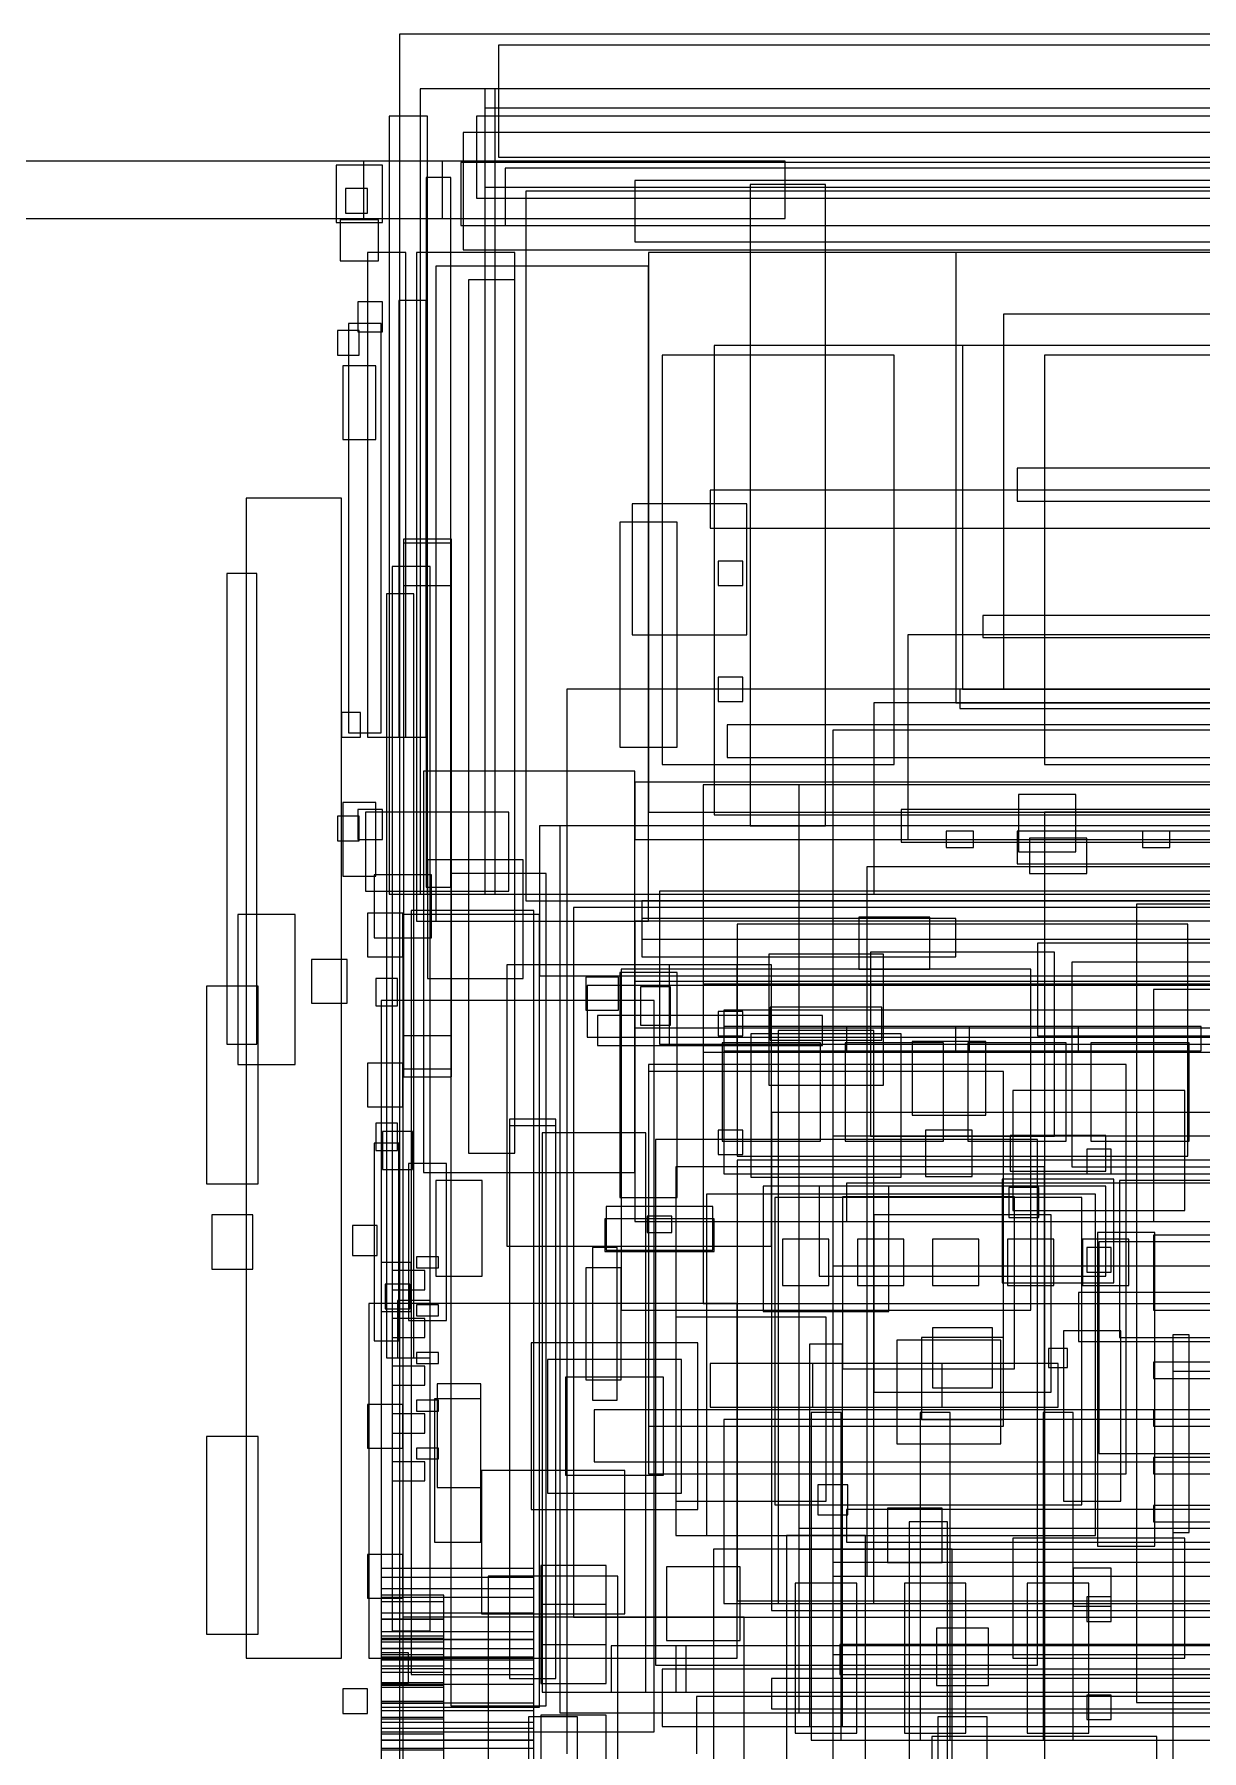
# Model space of a CAD drawing. Header units: millimetres. Extents: x -18 to 5970, y -974 to 4490.
# Drawn here: x 3900 to 4755, y 3192 to 4450 of the extents above; entities that cross this region are included whole.
import ezdxf

# ---------------------------------------------------------------- set-up
doc = ezdxf.new("R2010")
doc.units = ezdxf.units.MM

msp = doc.modelspace()

# ---------------------------------------------------------------- linework, layer by layer
at = {"layer": 'BODY'}
for p, q in [((5660, 4343), (4340, 4343)), ((4340, 4343), (4340, 4298)), ((4479.5, 4340), (4424.5, 4340)), ((4424.5, 4340), (4424.5, 3870)), ((4479.5, 3870), (4479.5, 4340)), ((5740, 4335), (4260, 4335)), ((4260, 4335), (4260, 3815)), ((4340, 4298), (5660, 4298)), ((5650, 4290), (4350, 4290)), ((4350, 4290), (4350, 3880)), ((5602, 4222), (4398, 4222)), ((4398, 4222), (4398, 3878)), ((5605, 4116), (4395, 4116)), ((4395, 4116), (4395, 4088)), ((4125, 4110), (4055, 4110)), ((4055, 4110), (4055, 3260)), ((4125, 3260), (4125, 4110)), ((4395, 4088), (5605, 4088)), ((4205.5, 4080), (4170.5, 4080)), ((4170.5, 4080), (4170.5, 4046)), ((4205.5, 4077), (4170.5, 4077)), ((4170.5, 4077), (4170.5, 3692)), ((4205.5, 4077), (4170.5, 4077)), ((4170.5, 4077), (4170.5, 3692)), ((4205.5, 4046), (4205.5, 4080)), ((4205.5, 3692), (4205.5, 4077)), ((4205.5, 3692), (4205.5, 4077)), ((4063, 4055), (4041, 4055)), ((4041, 4055), (4041, 3710)), ((4063, 3710), (4063, 4055)), ((4190, 4060), (4162, 4060)), ((4162, 4060), (4162, 3280)), ((4190, 4060), (4162, 4060)), ((4162, 4060), (4162, 3280)), ((4190, 3280), (4190, 4060)), ((4190, 3280), (4190, 4060)), ((4178, 4040), (4158, 4040)), ((4158, 4040), (4158, 3480)), ((4170.5, 4046), (4205.5, 4046)), ((4178, 3480), (4178, 4040)), ((5075, 4024), (4595, 4024)), ((4595, 4024), (4595, 4008)), ((4595, 4008), (5075, 4008)), ((5710, 3970), (4290, 3970)), ((4290, 3970), (4290, 3190)), ((4918, 3970), (4578, 3970)), ((4578, 3970), (4578, 3956)), ((4578, 3956), (4918, 3956)), ((5592.5, 3944), (4407.5, 3944)), ((4407.5, 3944), (4407.5, 3920)), ((4407.5, 3920), (5592.5, 3920)), ((4340, 3910), (4185, 3910)), ((4185, 3910), (4185, 3616)), ((4340, 3616), (4340, 3910)), ((5660, 3902), (4340, 3902)), ((4340, 3902), (4340, 3860)), ((4663, 3893), (4621, 3893)), ((4621, 3893), (4621, 3851)), ((4663, 3851), (4663, 3893)), ((4247.5, 3880), (4142.5, 3880)), ((4142.5, 3880), (4142.5, 3822)), ((4247.5, 3822), (4247.5, 3880)), ((4350, 3880), (5650, 3880)), ((4398, 3878), (5602, 3878)), ((4965, 3882), (4535, 3882)), ((4535, 3882), (4535, 3858)), ((5360, 3880), (4640, 3880)), ((4640, 3880), (4640, 3160)), ((5730, 3870), (4270, 3870)), ((4270, 3870), (4270, 3760)), ((5715, 3870), (4285, 3870)), ((4285, 3870), (4285, 3220)), ((4424.5, 3870), (4479.5, 3870)), ((4588, 3866), (4568, 3866)), ((4568, 3866), (4568, 3854)), ((4588, 3854), (4588, 3866)), ((4732, 3866), (4712, 3866)), ((4712, 3866), (4712, 3854)), ((4732, 3854), (4732, 3866)), ((4340, 3860), (5660, 3860)), ((4535, 3858), (4965, 3858)), ((4568, 3854), (4588, 3854)), ((4621, 3851), (4663, 3851)), ((4671, 3861), (4629, 3861)), ((4629, 3861), (4629, 3835)), ((4671, 3835), (4671, 3861)), ((4712, 3854), (4732, 3854)), ((4275, 3835), (4205, 3835)), ((4205, 3835), (4205, 3225)), ((4275, 3225), (4275, 3835)), ((4629, 3835), (4671, 3835)), ((4142.5, 3822), (4247.5, 3822)), ((4260, 3815), (5740, 3815)), ((5655, 3815), (4345, 3815)), ((4345, 3815), (4345, 3787)), ((5642, 3822), (4358, 3822)), ((4358, 3822), (4358, 3710)), ((5292.5, 3812.5), (4707.5, 3812.5)), ((4707.5, 3812.5), (4707.5, 3227.5)), ((4091, 3805), (4049, 3805)), ((4049, 3805), (4049, 3695)), ((4091, 3695), (4091, 3805)), ((4170, 3806), (4144, 3806)), ((4144, 3806), (4144, 3774)), ((4170, 3774), (4170, 3806)), ((4270, 3805), (4170, 3805)), ((4170, 3805), (4170, 3224)), ((4266, 3808), (4176, 3808)), ((4176, 3808), (4176, 3248)), ((4266, 3248), (4266, 3808)), ((4270, 3224), (4270, 3805)), ((5705, 3810), (4295, 3810)), ((4295, 3810), (4295, 3290)), ((4575, 3802), (4345, 3802)), ((4345, 3802), (4345, 3774)), ((4556, 3803), (4504, 3803)), ((4504, 3803), (4504, 3765)), ((4556, 3765), (4556, 3803)), ((4575, 3774), (4575, 3802)), ((4345, 3787), (5655, 3787)), ((4144, 3774), (4170, 3774)), ((4345, 3774), (4575, 3774)), ((4129, 3772), (4103, 3772)), ((4103, 3772), (4103, 3740)), ((4129, 3740), (4129, 3772)), ((4440, 3768), (4246, 3768)), ((4246, 3768), (4246, 3562)), ((4415, 3768), (4365, 3768)), ((4365, 3768), (4365, 3710)), ((4415, 3710), (4415, 3768)), ((4440, 3562), (4440, 3768)), ((4504, 3765), (4556, 3765)), ((4064, 3752.5), (4026, 3752.5)), ((4026, 3752.5), (4026, 3607.5)), ((4064, 3607.5), (4064, 3752.5)), ((4166, 3758), (4150, 3758)), ((4150, 3758), (4150, 3738)), ((4166, 3758), (4150, 3758)), ((4150, 3758), (4150, 3738)), ((4166, 3738), (4166, 3758)), ((4166, 3738), (4166, 3758)), ((4270, 3760), (5730, 3760)), ((4328, 3759), (4304, 3759)), ((4304, 3759), (4304, 3735)), ((5695, 3753), (4305, 3753)), ((4305, 3753), (4305, 3715)), ((4328, 3735), (4328, 3759)), ((5660, 3756), (4340, 3756)), ((4340, 3756), (4340, 3722)), ((4366, 3752), (4344, 3752)), ((4344, 3752), (4344, 3724)), ((4366, 3724), (4366, 3752)), ((5610, 3754), (4390, 3754)), ((4390, 3754), (4390, 3704)), ((4103, 3740), (4129, 3740)), ((4150, 3738), (4166, 3738)), ((4150, 3738), (4166, 3738)), ((4354, 3742), (4154, 3742)), ((4154, 3742), (4154, 3206)), ((4354, 3206), (4354, 3742)), ((4304, 3735), (4328, 3735)), ((4344, 3724), (4366, 3724)), ((5595, 3735), (4405, 3735)), ((4405, 3735), (4405, 3615)), ((4205.5, 3716), (4170.5, 3716)), ((4170.5, 3716), (4170.5, 3686)), ((4205.5, 3686), (4205.5, 3716)), ((4305, 3715), (5695, 3715)), ((4340, 3722), (5660, 3722)), ((4515, 3720), (4445, 3720)), ((4445, 3720), (4445, 3300)), ((4515, 3300), (4515, 3720)), ((4597, 3712), (4543, 3712)), ((4543, 3712), (4543, 3658)), ((4597, 3658), (4597, 3712)), ((4041, 3710), (4063, 3710)), ((4358, 3710), (5642, 3710)), ((4365, 3710), (4415, 3710)), ((4390, 3704), (5610, 3704)), ((4049, 3695), (4091, 3695)), ((4170, 3696), (4144, 3696)), ((4144, 3696), (4144, 3664)), ((4170, 3664), (4170, 3696)), ((4170.5, 3692), (4205.5, 3692)), ((4170.5, 3692), (4205.5, 3692)), ((4170.5, 3686), (4205.5, 3686)), ((4743, 3676), (4617, 3676)), ((4617, 3676), (4617, 3588)), ((4743, 3588), (4743, 3676)), ((4144, 3664), (4170, 3664)), ((4166, 3652), (4150, 3652)), ((4150, 3652), (4150, 3632)), ((4166, 3652), (4150, 3652)), ((4150, 3652), (4150, 3632)), ((4166, 3632), (4166, 3652)), ((4166, 3632), (4166, 3652)), ((4282, 3655), (4248, 3655)), ((4248, 3655), (4248, 3245)), ((4282, 3650), (4248, 3650)), ((4248, 3650), (4248, 3245)), ((4282, 3245), (4282, 3655)), ((4282, 3245), (4282, 3650)), ((4543, 3658), (4597, 3658)), ((4167, 3637.5), (4149, 3637.5)), ((4149, 3637.5), (4149, 3492.5)), ((4177, 3646), (4155, 3646)), ((4155, 3646), (4155, 3618)), ((4177, 3646), (4155, 3646)), ((4155, 3646), (4155, 3618)), ((4167, 3492.5), (4167, 3637.5)), ((4177, 3618), (4177, 3646)), ((4177, 3618), (4177, 3646)), ((4635, 3640), (4355, 3640)), ((4355, 3640), (4355, 3255)), ((4635, 3255), (4635, 3640)), ((4150, 3632), (4166, 3632)), ((4150, 3632), (4166, 3632)), ((4202, 3622.5), (4174, 3622.5)), ((4174, 3622.5), (4174, 3507.5)), ((4202, 3507.5), (4202, 3622.5)), ((4689, 3633), (4671, 3633)), ((4671, 3633), (4671, 3615)), ((4689, 3615), (4689, 3633)), ((4155, 3618), (4177, 3618)), ((4155, 3618), (4177, 3618)), ((4185, 3616), (4340, 3616)), ((4228, 3610), (4194, 3610)), ((4194, 3610), (4194, 3540)), ((4228, 3540), (4228, 3610)), ((4405, 3615), (5595, 3615)), ((4671, 3615), (4689, 3615)), ((4026, 3607.5), (4064, 3607.5)), ((4060, 3585), (4030, 3585)), ((4030, 3585), (4030, 3545)), ((4060, 3545), (4060, 3585)), ((4617, 3588), (4743, 3588)), ((4151, 3577), (4133, 3577)), ((4133, 3577), (4133, 3555)), ((4151, 3555), (4151, 3577)), ((4246, 3562), (4440, 3562)), ((4689, 3561), (4671, 3561)), ((4671, 3561), (4671, 3543)), ((4689, 3543), (4689, 3561)), ((5280, 3570), (4720, 3570)), ((4720, 3570), (4720, 3515)), ((4133, 3555), (4151, 3555)), ((4176, 3550), (4154, 3550)), ((4154, 3550), (4154, 3514)), ((4176, 3514), (4176, 3550)), ((4196, 3554), (4180, 3554)), ((4180, 3554), (4180, 3546)), ((4196, 3546), (4196, 3554)), ((4030, 3545), (4060, 3545)), ((4186, 3544), (4162, 3544)), ((4162, 3544), (4162, 3530)), ((4180, 3546), (4196, 3546)), ((4186, 3530), (4186, 3544)), ((4194, 3540), (4228, 3540)), ((4671, 3543), (4689, 3543)), ((4175, 3534), (4157, 3534)), ((4157, 3534), (4157, 3516)), ((4162, 3530), (4186, 3530)), ((4190, 3522), (4166, 3522)), ((4166, 3522), (4166, 3480)), ((4175, 3516), (4175, 3534)), ((4190, 3480), (4190, 3522)), ((4415, 3520), (4145, 3520)), ((4145, 3520), (4145, 3260)), ((4154, 3514), (4176, 3514)), ((4157, 3516), (4175, 3516)), ((4196, 3519), (4180, 3519)), ((4180, 3519), (4180, 3511)), ((4180, 3511), (4196, 3511)), ((4196, 3511), (4196, 3519)), ((4415, 3260), (4415, 3520)), ((4720, 3515), (5280, 3515)), ((4186, 3509), (4162, 3509)), ((4162, 3509), (4162, 3495)), ((4174, 3507.5), (4202, 3507.5)), ((4186, 3495), (4186, 3509)), ((4149, 3492.5), (4167, 3492.5)), ((4162, 3495), (4186, 3495)), ((4386, 3491), (4264, 3491)), ((4264, 3491), (4264, 3369)), ((4386, 3369), (4386, 3491)), ((4158, 3480), (4178, 3480)), ((4186, 3474), (4162, 3474)), ((4162, 3474), (4162, 3460)), ((4166, 3480), (4190, 3480)), ((4196, 3484), (4180, 3484)), ((4180, 3484), (4180, 3476)), ((4180, 3476), (4196, 3476)), ((4186, 3460), (4186, 3474)), ((4196, 3476), (4196, 3484)), ((4374, 3479), (4276, 3479)), ((4276, 3479), (4276, 3381)), ((4374, 3381), (4374, 3479)), ((4162, 3460), (4186, 3460)), ((4227, 3461), (4195, 3461)), ((4195, 3461), (4195, 3385)), ((4227, 3385), (4227, 3461)), ((4361, 3466), (4289, 3466)), ((4289, 3466), (4289, 3394)), ((4361, 3394), (4361, 3466)), ((4196, 3449), (4180, 3449)), ((4180, 3449), (4180, 3441)), ((4227, 3450), (4193, 3450)), ((4193, 3450), (4193, 3345)), ((4196, 3441), (4196, 3449)), ((4227, 3345), (4227, 3450)), ((4170, 3446), (4144, 3446)), ((4144, 3446), (4144, 3414)), ((4186, 3439), (4162, 3439)), ((4162, 3439), (4162, 3425)), ((4170, 3414), (4170, 3446)), ((4180, 3441), (4196, 3441)), ((4186, 3425), (4186, 3439)), ((5595, 3435), (4405, 3435)), ((4405, 3435), (4405, 3300)), ((4064, 3422.5), (4026, 3422.5)), ((4026, 3422.5), (4026, 3277.5)), ((4064, 3277.5), (4064, 3422.5)), ((4162, 3425), (4186, 3425)), ((4144, 3414), (4170, 3414)), ((4196, 3414), (4180, 3414)), ((4180, 3414), (4180, 3406)), ((4196, 3406), (4196, 3414)), ((4186, 3404), (4162, 3404)), ((4162, 3404), (4162, 3390)), ((4180, 3406), (4196, 3406)), ((4186, 3390), (4186, 3404)), ((4162, 3390), (4186, 3390)), ((4195, 3385), (4227, 3385)), ((4289, 3394), (4361, 3394)), ((4276, 3381), (4374, 3381)), ((4264, 3369), (4386, 3369)), ((4743, 3348), (4617, 3348)), ((4617, 3348), (4617, 3260)), ((4743, 3260), (4743, 3348)), ((4170, 3336), (4144, 3336)), ((4144, 3336), (4144, 3304)), ((4170, 3304), (4170, 3336)), ((4193, 3345), (4227, 3345)), ((4266, 3325.781), (4154, 3325.781)), ((4154, 3325.781), (4154, 3273.781)), ((4266, 3273.781), (4266, 3325.781)), ((4417, 3327), (4363, 3327)), ((4363, 3327), (4363, 3273)), ((4417, 3273), (4417, 3327)), ((4266, 3319.15), (4154, 3319.15)), ((4154, 3319.15), (4154, 3267.15)), ((4266, 3310.864), (4154, 3310.864)), ((4154, 3310.864), (4154, 3258.864)), ((4327.5, 3320), (4232.5, 3320)), ((4232.5, 3320), (4232.5, 3165)), ((4266, 3267.15), (4266, 3319.15)), ((4266, 3258.864), (4266, 3310.864)), ((4327.5, 3165), (4327.5, 3320)), ((4144, 3304), (4170, 3304)), ((4200, 3306.079), (4154, 3306.079)), ((4154, 3306.079), (4154, 3272.079)), ((4266, 3304.478), (4154, 3304.478)), ((4154, 3304.478), (4154, 3252.478)), ((4200, 3301.257), (4154, 3301.257)), ((4154, 3301.257), (4154, 3267.257)), ((4200, 3272.079), (4200, 3306.079)), ((4200, 3267.257), (4200, 3301.257)), ((4266, 3252.478), (4266, 3304.478)), ((4405, 3300), (5595, 3300)), ((4445, 3300), (4515, 3300)), ((4689, 3305), (4671, 3305)), ((4671, 3305), (4671, 3287)), ((4689, 3287), (4689, 3305)), ((4200, 3293.111), (4154, 3293.111)), ((4154, 3293.111), (4154, 3259.111)), ((4266, 3292.986), (4154, 3292.986)), ((4154, 3292.986), (4154, 3240.986)), ((4200, 3288.499), (4154, 3288.499)), ((4154, 3288.499), (4154, 3254.499)), ((4200, 3288.455), (4154, 3288.455)), ((4154, 3288.455), (4154, 3254.455)), ((4200, 3259.111), (4200, 3293.111)), ((4200, 3254.499), (4200, 3288.499)), ((4200, 3254.455), (4200, 3288.455)), ((4266, 3240.986), (4266, 3292.986)), ((4295, 3290), (5705, 3290)), ((4671, 3287), (4689, 3287)), ((4026, 3277.5), (4064, 3277.5)), ((4266, 3279.283), (4154, 3279.283)), ((4154, 3279.283), (4154, 3227.283)), ((4200, 3276.136), (4154, 3276.136)), ((4154, 3276.136), (4154, 3242.136)), ((4200, 3274.32), (4154, 3274.32)), ((4154, 3274.32), (4154, 3240.32)), ((4154, 3273.781), (4266, 3273.781)), ((4266, 3273.74), (4154, 3273.74)), ((4154, 3273.74), (4154, 3221.74)), ((4154, 3272.079), (4200, 3272.079)), ((4162, 3280), (4190, 3280)), ((4162, 3280), (4190, 3280)), ((4200, 3242.136), (4200, 3276.136)), ((4200, 3240.32), (4200, 3274.32)), ((4266, 3227.283), (4266, 3279.283)), ((4266, 3221.74), (4266, 3273.74)), ((4363, 3273), (4417, 3273)), ((4599, 3282), (4561, 3282)), ((4561, 3282), (4561, 3240)), ((4599, 3240), (4599, 3282)), ((4055, 3260), (4125, 3260)), ((4145, 3260), (4415, 3260)), ((4154, 3267.257), (4200, 3267.257)), ((4154, 3267.15), (4266, 3267.15)), ((4174, 3264), (4154, 3264)), ((4154, 3264), (4154, 3242)), ((4200, 3262.444), (4154, 3262.444)), ((4154, 3262.444), (4154, 3228.444)), ((4266, 3260.75), (4154, 3260.75)), ((4154, 3260.75), (4154, 3208.75)), ((4154, 3259.111), (4200, 3259.111)), ((4154, 3258.864), (4266, 3258.864)), ((4174, 3242), (4174, 3264)), ((4200, 3228.444), (4200, 3262.444)), ((4266, 3208.75), (4266, 3260.75)), ((5630, 3269), (4370, 3269)), ((4370, 3269), (4370, 3235)), ((5630, 3269), (4370, 3269)), ((4370, 3269), (4370, 3235)), ((5630, 3269), (4370, 3269)), ((4370, 3269), (4370, 3235)), ((5630, 3269), (4370, 3269)), ((4370, 3269), (4370, 3235)), ((5630, 3269), (4370, 3269)), ((4370, 3269), (4370, 3235)), ((5630, 3269), (4370, 3269)), ((4370, 3269), (4370, 3235)), ((4617, 3260), (4743, 3260)), ((4154, 3254.499), (4200, 3254.499)), ((4154, 3254.455), (4200, 3254.455)), ((4154, 3252.478), (4266, 3252.478)), ((4200, 3249.562), (4154, 3249.562)), ((4154, 3249.562), (4154, 3215.562)), ((4176, 3248), (4266, 3248)), ((4200, 3215.562), (4200, 3249.562)), ((4355, 3255), (4635, 3255)), ((5640, 3252), (4360, 3252)), ((4360, 3252), (4360, 3210)), ((4154, 3242.136), (4200, 3242.136)), ((4154, 3242), (4174, 3242)), ((4154, 3240.986), (4266, 3240.986)), ((4154, 3240.32), (4200, 3240.32)), ((4200, 3238.538), (4154, 3238.538)), ((4154, 3238.538), (4154, 3204.538)), ((4200, 3204.538), (4200, 3238.538)), ((4248, 3245), (4282, 3245)), ((4248, 3245), (4282, 3245)), ((4370, 3235), (5630, 3235)), ((4370, 3235), (5630, 3235)), ((4370, 3235), (5630, 3235)), ((4370, 3235), (5630, 3235)), ((4370, 3235), (5630, 3235)), ((4370, 3235), (5630, 3235)), ((4561, 3240), (4599, 3240)), ((4689, 3233), (4671, 3233)), ((4671, 3233), (4671, 3215)), ((4689, 3215), (4689, 3233)), ((4154, 3228.444), (4200, 3228.444)), ((4154, 3227.283), (4266, 3227.283)), ((4200, 3226.868), (4154, 3226.868)), ((4154, 3226.868), (4154, 3192.868)), ((4266, 3223.974), (4154, 3223.974)), ((4154, 3223.974), (4154, 3200)), ((4154, 3221.74), (4266, 3221.74)), ((4170, 3224), (4270, 3224)), ((4200, 3192.868), (4200, 3226.868)), ((4205, 3225), (4275, 3225)), ((4266, 3200), (4266, 3223.974)), ((4285, 3220), (5715, 3220)), ((5615, 3232), (4385, 3232)), ((4385, 3232), (4385, 3190)), ((4707.5, 3227.5), (5292.5, 3227.5)), ((4200, 3216.624), (4154, 3216.624)), ((4154, 3216.624), (4154, 3182.624)), ((4154, 3215.562), (4200, 3215.562)), ((4266, 3212.826), (4154, 3212.826)), ((4154, 3212.826), (4154, 3188)), ((4154, 3208.75), (4266, 3208.75)), ((4200, 3182.624), (4200, 3216.624)), ((4266, 3188), (4266, 3212.826)), ((4360, 3210), (5640, 3210)), ((4671, 3215), (4689, 3215)), ((4154, 3206), (4354, 3206)), ((4154, 3204.538), (4200, 3204.538)), ((4266, 3200), (4154, 3200)), ((4154, 3200), (4154, 3125.5)), ((4154, 3200), (4266, 3200)), ((4266, 3200), (4154, 3200)), ((4154, 3200), (4154, 3193.998)), ((4266, 3125.5), (4266, 3200)), ((4266, 3193.998), (4266, 3200)), ((4154, 3193.998), (4266, 3193.998)), ((4154, 3192.868), (4200, 3192.868))]:
    msp.add_line(p, q, dxfattribs=at)
at = {"layer": 'CHASSIS'}
for p, q in [((4569, 3360), (4541, 3360)), ((4541, 3360), (4541, 3100)), ((4569, 3100), (4569, 3360)), ((4572.5, 3340), (4397.5, 3340)), ((4397.5, 3340), (4397.5, 3110)), ((4572.5, 3110), (4572.5, 3340))]:
    msp.add_line(p, q, dxfattribs=at)
at = {"layer": 'ENGINE_BAY'}
for p, q in [((5490, 3840), (4510, 3840)), ((4510, 3840), (4510, 3320)), ((4895, 3784), (4635, 3784)), ((4635, 3784), (4635, 3716)), ((4630, 3765), (4330, 3765)), ((4330, 3765), (4330, 3515)), ((4630, 3515), (4630, 3765)), ((4870, 3770), (4660, 3770)), ((4660, 3770), (4660, 3620)), ((4840, 3750), (4720, 3750)), ((4720, 3750), (4720, 3580)), ((4521, 3737), (4439, 3737)), ((4439, 3737), (4439, 3713)), ((4521, 3713), (4521, 3737)), ((4535, 3717.5), (4425, 3717.5)), ((4425, 3717.5), (4425, 3612.5)), ((4439, 3713), (4521, 3713)), ((4535, 3612.5), (4535, 3717.5)), ((4635, 3716), (4895, 3716)), ((4700, 3695), (4350, 3695)), ((4350, 3695), (4350, 3395)), ((4610, 3690), (4350, 3690)), ((4350, 3690), (4350, 3430)), ((4610, 3430), (4610, 3690)), ((4700, 3395), (4700, 3695)), ((5515, 3642.5), (4485, 3642.5)), ((4485, 3642.5), (4485, 3547.5)), ((4587, 3647), (4553, 3647)), ((4553, 3647), (4553, 3613)), ((4587, 3613), (4587, 3647)), ((4685, 3643), (4615, 3643)), ((4615, 3643), (4615, 3617)), ((4685, 3617), (4685, 3643)), ((4425, 3612.5), (4535, 3612.5)), ((4553, 3613), (4587, 3613)), ((4691, 3611), (4609, 3611)), ((4609, 3611), (4609, 3535)), ((4615, 3617), (4685, 3617)), ((4660, 3620), (4870, 3620)), ((4691, 3535), (4691, 3611)), ((4785, 3610), (4695, 3610)), ((4695, 3610), (4695, 3495)), ((4526, 3606), (4434, 3606)), ((4434, 3606), (4434, 3514)), ((4526, 3514), (4526, 3606)), ((4720, 3580), (4840, 3580)), ((4485, 3547.5), (5515, 3547.5)), ((4609, 3535), (4691, 3535)), ((4915, 3528), (4665, 3528)), ((4665, 3528), (4665, 3492)), ((4330, 3515), (4630, 3515)), ((4434, 3514), (4526, 3514)), ((4602, 3502), (4558, 3502)), ((4558, 3502), (4558, 3458)), ((4602, 3458), (4602, 3502)), ((4608, 3493), (4532, 3493)), ((4532, 3493), (4532, 3417)), ((4608, 3417), (4608, 3493)), ((4657, 3487), (4643, 3487)), ((4643, 3487), (4643, 3473)), ((4657, 3473), (4657, 3487)), ((4665, 3492), (4915, 3492)), ((4695, 3495), (4785, 3495)), ((4643, 3473), (4657, 3473)), ((4558, 3458), (4602, 3458)), ((4350, 3430), (4610, 3430)), ((4532, 3417), (4608, 3417)), ((4350, 3395), (4700, 3395)), ((4565, 3370), (4525, 3370)), ((4525, 3370), (4525, 3330)), ((4565, 3330), (4565, 3370)), ((4525, 3330), (4565, 3330)), ((4510, 3320), (5490, 3320)), ((5515, 3262.5), (4485, 3262.5)), ((4485, 3262.5), (4485, 3177.5))]:
    msp.add_line(p, q, dxfattribs=at)
at = {"layer": 'FRONT_DETAIL'}
for p, q in [((5560, 3660), (4440, 3660)), ((4440, 3660), (4440, 3295)), ((5585, 3625), (4415, 3625)), ((4415, 3625), (4415, 3302)), ((4640, 3620), (4370, 3620)), ((4370, 3620), (4370, 3350)), ((4640, 3350), (4640, 3620)), ((4667.5, 3597.5), (4442.5, 3597.5)), ((4442.5, 3597.5), (4442.5, 3372.5)), ((4618, 3598), (4492, 3598)), ((4492, 3598), (4492, 3472)), ((4636, 3605), (4614, 3605)), ((4614, 3605), (4614, 3583)), ((4618, 3472), (4618, 3598)), ((4636, 3583), (4636, 3605)), ((4667.5, 3372.5), (4667.5, 3597.5)), ((4397, 3591), (4319, 3591)), ((4319, 3591), (4319, 3559)), ((4397, 3559), (4397, 3591)), ((4398, 3582), (4318, 3582)), ((4318, 3582), (4318, 3558)), ((4367, 3584), (4349, 3584)), ((4349, 3584), (4349, 3572)), ((4367, 3584), (4349, 3584)), ((4349, 3584), (4349, 3572)), ((4367, 3572), (4367, 3584)), ((4367, 3572), (4367, 3584)), ((4398, 3558), (4398, 3582)), ((4614, 3583), (4636, 3583)), ((4327, 3561), (4309, 3561)), ((4309, 3561), (4309, 3449)), ((4327, 3449), (4327, 3561)), ((4349, 3572), (4367, 3572)), ((4349, 3572), (4367, 3572)), ((4721, 3572), (4679, 3572)), ((4679, 3572), (4679, 3342)), ((5320, 3565), (4680, 3565)), ((4680, 3565), (4680, 3410)), ((4721, 3342), (4721, 3572)), ((4318, 3558), (4398, 3558)), ((4319, 3559), (4397, 3559)), ((4329.9, 3546), (4303.9, 3546)), ((4303.9, 3546), (4303.9, 3464)), ((4329.9, 3464), (4329.9, 3546)), ((4746, 3497), (4734, 3497)), ((4734, 3497), (4734, 3352)), ((4746, 3352), (4746, 3497)), ((4492, 3472), (4618, 3472)), ((5280, 3477), (4720, 3477)), ((4720, 3477), (4720, 3465)), ((4303.9, 3464), (4329.9, 3464)), ((4720, 3465), (5280, 3465)), ((4309, 3449), (4327, 3449)), ((5280, 3442), (4720, 3442)), ((4720, 3442), (4720, 3430)), ((4720, 3430), (5280, 3430)), ((4680, 3410), (5320, 3410)), ((4332.5, 3397.5), (4227.5, 3397.5)), ((4227.5, 3397.5), (4227.5, 3292.5)), ((4332.5, 3292.5), (4332.5, 3397.5)), ((5280, 3407), (4720, 3407)), ((4720, 3407), (4720, 3395)), ((4496, 3387), (4474, 3387)), ((4474, 3387), (4474, 3365)), ((4496, 3365), (4496, 3387)), ((4720, 3395), (5280, 3395)), ((4442.5, 3372.5), (4667.5, 3372.5)), ((5280, 3372), (4720, 3372)), ((4720, 3372), (4720, 3360)), ((4474, 3365), (4496, 3365)), ((4720, 3360), (5280, 3360)), ((4370, 3350), (4640, 3350)), ((4734, 3352), (4746, 3352)), ((4679, 3342), (4721, 3342)), ((4689, 3326), (4661, 3326)), ((4661, 3326), (4661, 3298)), ((4689, 3298), (4689, 3326)), ((4415, 3302), (5585, 3302)), ((4661, 3298), (4689, 3298)), ((4227.5, 3292.5), (4332.5, 3292.5)), ((4440, 3295), (5560, 3295)), ((4722.5, 3202.5), (4557.5, 3202.5)), ((4557.5, 3202.5), (4557.5, 3037.5)), ((4722.5, 3037.5), (4722.5, 3202.5))]:
    msp.add_line(p, q, dxfattribs=at)
at = {"layer": 'FUEL_SYSTEM'}
for p, q in [((4348, 3645), (4272, 3645)), ((4272, 3645), (4272, 3235)), ((4348, 3235), (4348, 3645)), ((4272, 3235), (4348, 3235))]:
    msp.add_line(p, q, dxfattribs=at)
at = {"layer": 'HARD_TOP'}
for p, q in [((5760, 4442), (4240, 4442)), ((4240, 4442), (4240, 4360)), ((4237.5, 4410), (4182.5, 4410)), ((4182.5, 4410), (4182.5, 3820)), ((5770, 4410), (4230, 4410)), ((4230, 4410), (4230, 3820)), ((4237.5, 3820), (4237.5, 4410)), ((4188, 4390), (4160, 4390)), ((4160, 4390), (4160, 3820)), ((4188, 4390), (4160, 4390)), ((4160, 4390), (4160, 3820)), ((4188, 4390), (4160, 4390)), ((4160, 4390), (4160, 3820)), ((4188, 4390), (4160, 4390)), ((4160, 4390), (4160, 3820)), ((4188, 3820), (4188, 4390)), ((4188, 3820), (4188, 4390)), ((4188, 3820), (4188, 4390)), ((4188, 3820), (4188, 4390)), ((5776, 4390), (4224, 4390)), ((4224, 4390), (4224, 4330)), ((5770, 4396), (4230, 4396)), ((4230, 4396), (4230, 4338)), ((5786, 4378), (4214, 4378)), ((4214, 4378), (4214, 4292)), ((4450, 4357), (2250, 4357)), ((4450, 4357), (2250, 4357)), ((4155, 4354), (4121, 4354)), ((4121, 4354), (4121, 4312)), ((4155, 4354), (4121, 4354)), ((4121, 4354), (4121, 4312)), ((4199, 4357), (4141, 4357)), ((4141, 4357), (4141, 4315)), ((4155, 4312), (4155, 4354)), ((4155, 4312), (4155, 4354)), ((4199, 4315), (4199, 4357)), ((5787.5, 4356), (4212.5, 4356)), ((4212.5, 4356), (4212.5, 4310)), ((4240, 4360), (5760, 4360)), ((5755, 4352), (4245, 4352)), ((4245, 4352), (4245, 4310)), ((5755, 4352), (4245, 4352)), ((4245, 4352), (4245, 4310)), ((5755, 4352), (4245, 4352)), ((4245, 4352), (4245, 4310)), ((5755, 4352), (4245, 4352)), ((4245, 4352), (4245, 4310)), ((4450, 4315), (4450, 4357)), ((4450, 4315), (4450, 4357)), ((4205, 4345), (4187, 4345)), ((4187, 4345), (4187, 3825)), ((4205, 4345), (4187, 4345)), ((4187, 4345), (4187, 3825)), ((4205, 4345), (4187, 4345)), ((4187, 4345), (4187, 3825)), ((4205, 4345), (4187, 4345)), ((4187, 4345), (4187, 3825)), ((4205, 4345), (4187, 4345)), ((4187, 4345), (4187, 3825)), ((4205, 3825), (4205, 4345)), ((4205, 3825), (4205, 4345)), ((4205, 3825), (4205, 4345)), ((4205, 3825), (4205, 4345)), ((4205, 3825), (4205, 4345)), ((4144, 4337), (4128, 4337)), ((4128, 4337), (4128, 4319)), ((4144, 4337), (4128, 4337)), ((4128, 4337), (4128, 4319)), ((4144, 4337), (4128, 4337)), ((4128, 4337), (4128, 4319)), ((4144, 4337), (4128, 4337)), ((4128, 4337), (4128, 4319)), ((4144, 4337), (4128, 4337)), ((4128, 4337), (4128, 4319)), ((4144, 4337), (4128, 4337)), ((4128, 4337), (4128, 4319)), ((4144, 4337), (4128, 4337)), ((4128, 4337), (4128, 4319)), ((4144, 4337), (4128, 4337)), ((4128, 4337), (4128, 4319)), ((4144, 4337), (4128, 4337)), ((4128, 4337), (4128, 4319)), ((4144, 4319), (4144, 4337)), ((4144, 4319), (4144, 4337)), ((4144, 4319), (4144, 4337)), ((4144, 4319), (4144, 4337)), ((4144, 4319), (4144, 4337)), ((4144, 4319), (4144, 4337)), ((4144, 4319), (4144, 4337)), ((4144, 4319), (4144, 4337)), ((4144, 4319), (4144, 4337)), ((4224, 4330), (5776, 4330)), ((4230, 4338), (5770, 4338)), ((2250, 4315), (4450, 4315)), ((2250, 4315), (4450, 4315)), ((4128, 4319), (4144, 4319)), ((4128, 4319), (4144, 4319)), ((4128, 4319), (4144, 4319)), ((4128, 4319), (4144, 4319)), ((4128, 4319), (4144, 4319)), ((4128, 4319), (4144, 4319)), ((4128, 4319), (4144, 4319)), ((4128, 4319), (4144, 4319)), ((4128, 4319), (4144, 4319)), ((4141, 4315), (4199, 4315)), ((4121, 4312), (4155, 4312)), ((4121, 4312), (4155, 4312)), ((4152, 4314), (4124, 4314)), ((4124, 4314), (4124, 4284)), ((4152, 4284), (4152, 4314)), ((4212.5, 4310), (5787.5, 4310)), ((4245, 4310), (5755, 4310)), ((4245, 4310), (5755, 4310)), ((4245, 4310), (5755, 4310)), ((4245, 4310), (5755, 4310)), ((4172, 4290), (4144, 4290)), ((4144, 4290), (4144, 3935)), ((4172, 4290), (4144, 4290)), ((4144, 4290), (4144, 3935)), ((4172, 3935), (4172, 4290)), ((4172, 3935), (4172, 4290)), ((4252, 4290), (4180, 4290)), ((4180, 4290), (4180, 3800)), ((4214, 4292), (5786, 4292)), ((4252, 3800), (4252, 4290)), ((5425, 4290), (4575, 4290)), ((4575, 4290), (4575, 3960)), ((4124, 4284), (4152, 4284)), ((4350, 4280), (4194, 4280)), ((4194, 4280), (4194, 3800)), ((4350, 3800), (4350, 4280)), ((4252, 4270), (4218, 4270)), ((4218, 4270), (4218, 3630)), ((4252, 4270), (4218, 4270)), ((4218, 4270), (4218, 3630)), ((4252, 4270), (4218, 4270)), ((4218, 4270), (4218, 3630)), ((4252, 4270), (4218, 4270)), ((4218, 4270), (4218, 3630)), ((4252, 3630), (4252, 4270)), ((4252, 3630), (4252, 4270)), ((4252, 3630), (4252, 4270)), ((4252, 3630), (4252, 4270)), ((4155, 4254), (4137, 4254)), ((4137, 4254), (4137, 4232)), ((4155, 4254), (4137, 4254)), ((4137, 4254), (4137, 4232)), ((4155, 4232), (4155, 4254)), ((4155, 4232), (4155, 4254)), ((4187, 4255), (4167, 4255)), ((4167, 4255), (4167, 3935)), ((4187, 4255), (4167, 4255)), ((4167, 4255), (4167, 3935)), ((4187, 3935), (4187, 4255)), ((4187, 3935), (4187, 4255)), ((5390, 4245), (4610, 4245)), ((4610, 4245), (4610, 3970)), ((4138, 4233), (4122, 4233)), ((4122, 4233), (4122, 4215)), ((4138, 4233), (4122, 4233)), ((4122, 4233), (4122, 4215)), ((4138, 4233), (4122, 4233)), ((4122, 4233), (4122, 4215)), ((4138, 4233), (4122, 4233)), ((4122, 4233), (4122, 4215)), ((4154, 4238), (4130, 4238)), ((4130, 4238), (4130, 3938)), ((4154, 4238), (4130, 4238)), ((4130, 4238), (4130, 3938)), ((4137, 4232), (4155, 4232)), ((4137, 4232), (4155, 4232)), ((4138, 4215), (4138, 4233)), ((4138, 4215), (4138, 4233)), ((4138, 4215), (4138, 4233)), ((4138, 4215), (4138, 4233)), ((4154, 3938), (4154, 4238)), ((4154, 3938), (4154, 4238)), ((4122, 4215), (4138, 4215)), ((4122, 4215), (4138, 4215)), ((4122, 4215), (4138, 4215)), ((4122, 4215), (4138, 4215)), ((4530, 4215), (4360, 4215)), ((4360, 4215), (4360, 3915)), ((4530, 3915), (4530, 4215)), ((4920, 4222), (4580, 4222)), ((4580, 4222), (4580, 3970)), ((4810, 4215), (4640, 4215)), ((4640, 4215), (4640, 3915)), ((4150, 4207), (4126, 4207)), ((4126, 4207), (4126, 4153)), ((4150, 4207), (4126, 4207)), ((4126, 4207), (4126, 4153)), ((4150, 4207), (4126, 4207)), ((4126, 4207), (4126, 4153)), ((4150, 4207), (4126, 4207)), ((4126, 4207), (4126, 4153)), ((4150, 4153), (4150, 4207)), ((4150, 4153), (4150, 4207)), ((4150, 4153), (4150, 4207)), ((4150, 4153), (4150, 4207)), ((4126, 4153), (4150, 4153)), ((4126, 4153), (4150, 4153)), ((4126, 4153), (4150, 4153)), ((4126, 4153), (4150, 4153)), ((5380, 4132), (4620, 4132)), ((4620, 4132), (4620, 4108)), ((4422, 4106), (4338, 4106)), ((4338, 4106), (4338, 4010)), ((4422, 4010), (4422, 4106)), ((4620, 4108), (5380, 4108)), ((4371, 4092.5), (4329, 4092.5)), ((4329, 4092.5), (4329, 3927.5)), ((4371, 3927.5), (4371, 4092.5)), ((4419, 4064), (4401, 4064)), ((4401, 4064), (4401, 4046)), ((4419, 4046), (4419, 4064)), ((4401, 4046), (4419, 4046)), ((4338, 4010), (4422, 4010)), ((4419, 3979), (4401, 3979)), ((4401, 3979), (4401, 3961)), ((4419, 3961), (4419, 3979)), ((4580, 3970), (4920, 3970)), ((4610, 3970), (5390, 3970)), ((4139, 3953), (4125, 3953)), ((4125, 3953), (4125, 3935)), ((4139, 3953), (4125, 3953)), ((4125, 3953), (4125, 3935)), ((4139, 3935), (4139, 3953)), ((4139, 3935), (4139, 3953)), ((4401, 3961), (4419, 3961)), ((4575, 3960), (5425, 3960)), ((4130, 3938), (4154, 3938)), ((4130, 3938), (4154, 3938)), ((4125, 3935), (4139, 3935)), ((4125, 3935), (4139, 3935)), ((4144, 3935), (4172, 3935)), ((4144, 3935), (4172, 3935)), ((4167, 3935), (4187, 3935)), ((4167, 3935), (4187, 3935)), ((4329, 3927.5), (4371, 3927.5)), ((4360, 3915), (4530, 3915)), ((4640, 3915), (4810, 3915)), ((4150, 3887), (4126, 3887)), ((4126, 3887), (4126, 3833)), ((4150, 3887), (4126, 3887)), ((4126, 3887), (4126, 3833)), ((4150, 3887), (4126, 3887)), ((4126, 3887), (4126, 3833)), ((4150, 3887), (4126, 3887)), ((4126, 3887), (4126, 3833)), ((4150, 3833), (4150, 3887)), ((4150, 3833), (4150, 3887)), ((4150, 3833), (4150, 3887)), ((4150, 3833), (4150, 3887)), ((4138, 3877), (4122, 3877)), ((4122, 3877), (4122, 3859)), ((4138, 3877), (4122, 3877)), ((4122, 3877), (4122, 3859)), ((4138, 3877), (4122, 3877)), ((4122, 3877), (4122, 3859)), ((4138, 3877), (4122, 3877)), ((4122, 3877), (4122, 3859)), ((4155, 3882), (4137, 3882)), ((4137, 3882), (4137, 3860)), ((4155, 3882), (4137, 3882)), ((4137, 3882), (4137, 3860)), ((4138, 3859), (4138, 3877)), ((4138, 3859), (4138, 3877)), ((4138, 3859), (4138, 3877)), ((4138, 3859), (4138, 3877)), ((4155, 3860), (4155, 3882)), ((4155, 3860), (4155, 3882)), ((5380, 3866), (4620, 3866)), ((4620, 3866), (4620, 3842)), ((4122, 3859), (4138, 3859)), ((4122, 3859), (4138, 3859)), ((4122, 3859), (4138, 3859)), ((4122, 3859), (4138, 3859)), ((4137, 3860), (4155, 3860)), ((4137, 3860), (4155, 3860)), ((4258, 3845), (4188, 3845)), ((4188, 3845), (4188, 3758)), ((4258, 3758), (4258, 3845)), ((4620, 3842), (5380, 3842)), ((4126, 3833), (4150, 3833)), ((4126, 3833), (4150, 3833)), ((4126, 3833), (4150, 3833)), ((4126, 3833), (4150, 3833)), ((4191, 3834), (4149, 3834)), ((4149, 3834), (4149, 3788)), ((4187, 3825), (4205, 3825)), ((4187, 3825), (4205, 3825)), ((4187, 3825), (4205, 3825)), ((4187, 3825), (4205, 3825)), ((4187, 3825), (4205, 3825)), ((4191, 3788), (4191, 3834)), ((4160, 3820), (4188, 3820)), ((4160, 3820), (4188, 3820)), ((4160, 3820), (4188, 3820)), ((4160, 3820), (4188, 3820)), ((4182.5, 3820), (4237.5, 3820)), ((4230, 3820), (5770, 3820)), ((4180, 3800), (4252, 3800)), ((4194, 3800), (4350, 3800)), ((4149, 3788), (4191, 3788)), ((4522, 3776), (4438, 3776)), ((4438, 3776), (4438, 3680)), ((4522, 3680), (4522, 3776)), ((4371, 3762.5), (4329, 3762.5)), ((4329, 3762.5), (4329, 3597.5)), ((4371, 3597.5), (4371, 3762.5)), ((4188, 3758), (4258, 3758)), ((4419, 3734), (4401, 3734)), ((4401, 3734), (4401, 3716)), ((4419, 3716), (4419, 3734)), ((4401, 3716), (4419, 3716)), ((4438, 3680), (4522, 3680)), ((4419, 3647), (4401, 3647)), ((4401, 3647), (4401, 3629)), ((4419, 3629), (4419, 3647)), ((4218, 3630), (4252, 3630)), ((4218, 3630), (4252, 3630)), ((4218, 3630), (4252, 3630)), ((4218, 3630), (4252, 3630)), ((4401, 3629), (4419, 3629)), ((4329, 3597.5), (4371, 3597.5)), ((4982, 3442), (4310, 3442)), ((4310, 3442), (4310, 3404)), ((4310, 3404), (4982, 3404))]:
    msp.add_line(p, q, dxfattribs=at)
at = {"layer": 'INTERIOR'}
for p, q in [((4840, 4010), (4540, 4010)), ((4540, 4010), (4540, 3860)), ((4785, 3960), (4515, 3960)), ((4515, 3960), (4515, 3820)), ((4895, 3940), (4485, 3940)), ((4485, 3940), (4485, 3320)), ((4770, 3900), (4390, 3900)), ((4390, 3900), (4390, 3520)), ((5540, 3900), (4460, 3900)), ((4460, 3900), (4460, 3340)), ((4540, 3860), (4840, 3860)), ((4515, 3820), (4785, 3820)), ((5660, 3800), (4340, 3800)), ((4340, 3800), (4340, 3580)), ((4745, 3798), (4415, 3798)), ((4415, 3798), (4415, 3628)), ((4745, 3628), (4745, 3798)), ((4647.5, 3777.5), (4512.5, 3777.5)), ((4512.5, 3777.5), (4512.5, 3642.5)), ((4647.5, 3642.5), (4647.5, 3777.5)), ((4477.5, 3731), (4312.5, 3731)), ((4312.5, 3731), (4312.5, 3709)), ((4477.5, 3709), (4477.5, 3731)), ((4476, 3711), (4404, 3711)), ((4404, 3711), (4404, 3639)), ((4575, 3723), (4405, 3723)), ((4405, 3723), (4405, 3705)), ((4476, 3639), (4476, 3711)), ((4566, 3711), (4494, 3711)), ((4494, 3711), (4494, 3639)), ((4665, 3723), (4495, 3723)), ((4495, 3723), (4495, 3705)), ((4566, 3639), (4566, 3711)), ((4575, 3705), (4575, 3723)), ((4656, 3711), (4584, 3711)), ((4584, 3711), (4584, 3639)), ((4755, 3723), (4585, 3723)), ((4585, 3723), (4585, 3705)), ((4656, 3639), (4656, 3711)), ((4665, 3705), (4665, 3723)), ((4746, 3711), (4674, 3711)), ((4674, 3711), (4674, 3639)), ((4746, 3639), (4746, 3711)), ((4755, 3705), (4755, 3723)), ((4312.5, 3709), (4477.5, 3709)), ((4405, 3705), (4575, 3705)), ((4495, 3705), (4665, 3705)), ((4585, 3705), (4755, 3705)), ((4404, 3639), (4476, 3639)), ((4494, 3639), (4566, 3639)), ((4512.5, 3642.5), (4647.5, 3642.5)), ((4584, 3639), (4656, 3639)), ((4674, 3639), (4746, 3639)), ((4415, 3628), (4745, 3628)), ((4677.5, 3600), (4392.5, 3600)), ((4392.5, 3600), (4392.5, 3350)), ((4685, 3606), (4475, 3606)), ((4475, 3606), (4475, 3540)), ((4885, 3608), (4495, 3608)), ((4495, 3608), (4495, 3580)), ((4677.5, 3350), (4677.5, 3600)), ((4685, 3540), (4685, 3606)), ((4645, 3585), (4515, 3585)), ((4515, 3585), (4515, 3455)), ((4645, 3455), (4645, 3585)), ((4340, 3580), (5660, 3580)), ((4495, 3580), (4885, 3580)), ((4482, 3567), (4448, 3567)), ((4448, 3567), (4448, 3533)), ((4482, 3533), (4482, 3567)), ((4537, 3567), (4503, 3567)), ((4503, 3567), (4503, 3533)), ((4537, 3533), (4537, 3567)), ((4592, 3567), (4558, 3567)), ((4558, 3567), (4558, 3533)), ((4592, 3533), (4592, 3567)), ((4647, 3567), (4613, 3567)), ((4613, 3567), (4613, 3533)), ((4647, 3533), (4647, 3567)), ((4702, 3567), (4668, 3567)), ((4668, 3567), (4668, 3533)), ((4702, 3533), (4702, 3567)), ((4475, 3540), (4685, 3540)), ((4448, 3533), (4482, 3533)), ((4503, 3533), (4537, 3533)), ((4558, 3533), (4592, 3533)), ((4613, 3533), (4647, 3533)), ((4668, 3533), (4702, 3533)), ((4390, 3520), (4770, 3520)), ((4696, 3500), (4654, 3500)), ((4654, 3500), (4654, 3375)), ((4696, 3375), (4696, 3500)), ((4610, 3495), (4550, 3495)), ((4550, 3495), (4550, 3435)), ((4610, 3435), (4610, 3495)), ((4565, 3476), (4395, 3476)), ((4395, 3476), (4395, 3444)), ((4650, 3476), (4470, 3476)), ((4470, 3476), (4470, 3444)), ((4565, 3444), (4565, 3476)), ((4650, 3444), (4650, 3476)), ((4766, 3470), (4734, 3470)), ((4734, 3470), (4734, 3110)), ((4515, 3455), (4645, 3455)), ((4395, 3444), (4565, 3444)), ((4491, 3440), (4469, 3440)), ((4469, 3440), (4469, 3200)), ((4470, 3444), (4650, 3444)), ((4491, 3200), (4491, 3440)), ((4571, 3440), (4549, 3440)), ((4549, 3440), (4549, 3200)), ((4550, 3435), (4610, 3435)), ((4571, 3200), (4571, 3440)), ((4661, 3440), (4639, 3440)), ((4639, 3440), (4639, 3200)), ((4661, 3200), (4661, 3440)), ((4654, 3375), (4696, 3375)), ((5505, 3369), (4495, 3369)), ((4495, 3369), (4495, 3345)), ((4392.5, 3350), (4677.5, 3350)), ((5540, 3355), (4460, 3355)), ((4460, 3355), (4460, 3220)), ((4460, 3340), (5540, 3340)), ((4495, 3345), (5505, 3345)), ((4895, 3330), (4485, 3330)), ((4485, 3330), (4485, 3200)), ((4502.5, 3315), (4457.5, 3315)), ((4457.5, 3315), (4457.5, 3205)), ((4485, 3320), (4895, 3320)), ((4502.5, 3205), (4502.5, 3315)), ((4582.5, 3315), (4537.5, 3315)), ((4537.5, 3315), (4537.5, 3205)), ((4582.5, 3205), (4582.5, 3315)), ((4672.5, 3315), (4627.5, 3315)), ((4627.5, 3315), (4627.5, 3205)), ((4672.5, 3205), (4672.5, 3315)), ((4377.5, 3269), (4322.5, 3269)), ((4322.5, 3269), (4322.5, 3235)), ((4377.5, 3235), (4377.5, 3269)), ((5510, 3270), (4490, 3270)), ((4490, 3270), (4490, 3248)), ((4490, 3248), (5510, 3248)), ((4322.5, 3235), (4377.5, 3235)), ((4940, 3245), (4440, 3245)), ((4440, 3245), (4440, 3223)), ((4440, 3223), (4940, 3223)), ((4460, 3220), (5540, 3220)), ((4298, 3217), (4262, 3217)), ((4262, 3217), (4262, 3175)), ((4298, 3217), (4262, 3217)), ((4262, 3217), (4262, 3175)), ((4298, 3175), (4298, 3217)), ((4298, 3175), (4298, 3217)), ((4598, 3217), (4562, 3217)), ((4562, 3217), (4562, 3175)), ((4598, 3217), (4562, 3217)), ((4562, 3217), (4562, 3175)), ((4598, 3175), (4598, 3217)), ((4598, 3175), (4598, 3217)), ((4457.5, 3205), (4502.5, 3205)), ((4469, 3200), (4491, 3200)), ((4485, 3200), (4895, 3200)), ((4537.5, 3205), (4582.5, 3205)), ((4549, 3200), (4571, 3200)), ((4627.5, 3205), (4672.5, 3205)), ((4639, 3200), (4661, 3200))]:
    msp.add_line(p, q, dxfattribs=at)
at = {"layer": 'OVERALL'}
for p, q in [((5832.5, 4450), (4167.5, 4450)), ((4167.5, 4450), (4167.5, 2500))]:
    msp.add_line(p, q, dxfattribs=at)
at = {"layer": 'RUNNING_GEAR'}
for p, q in [((4480, 3510), (4370, 3510)), ((4370, 3510), (4370, 3375)), ((4480, 3510), (4370, 3510)), ((4370, 3510), (4370, 3375)), ((4480, 3375), (4480, 3510)), ((4480, 3375), (4480, 3510)), ((4492, 3490), (4468, 3490)), ((4468, 3490), (4468, 3210)), ((4492, 3490), (4468, 3490)), ((4468, 3490), (4468, 3210)), ((4492, 3210), (4492, 3490)), ((4492, 3210), (4492, 3490)), ((4370, 3375), (4480, 3375)), ((4370, 3375), (4480, 3375)), ((4509, 3350), (4451, 3350)), ((4451, 3350), (4451, 2890)), ((4509, 3350), (4451, 3350)), ((4451, 3350), (4451, 2890)), ((4509, 2890), (4509, 3350)), ((4509, 2890), (4509, 3350)), ((4319, 3328), (4271, 3328)), ((4271, 3328), (4271, 3270)), ((4319, 3328), (4271, 3328)), ((4271, 3328), (4271, 3270)), ((4319, 3270), (4319, 3328)), ((4319, 3270), (4319, 3328)), ((4319, 3299.455), (4271, 3299.455)), ((4271, 3299.455), (4271, 3241.455)), ((4319, 3299.455), (4271, 3299.455)), ((4271, 3299.455), (4271, 3241.455)), ((4319, 3299.455), (4271, 3299.455)), ((4271, 3299.455), (4271, 3241.455)), ((4319, 3299.455), (4271, 3299.455)), ((4271, 3299.455), (4271, 3241.455)), ((4319, 3241.455), (4319, 3299.455)), ((4319, 3241.455), (4319, 3299.455)), ((4319, 3241.455), (4319, 3299.455)), ((4319, 3241.455), (4319, 3299.455)), ((4420, 3290), (4170, 3290)), ((4170, 3290), (4170, 2500)), ((4420, 3290), (4170, 3290)), ((4170, 3290), (4170, 2500)), ((4420, 2500), (4420, 3290)), ((4420, 2500), (4420, 3290)), ((4271, 3270), (4319, 3270)), ((4271, 3270), (4319, 3270)), ((4144, 3237.551), (4126, 3237.551)), ((4126, 3237.551), (4126, 3219.551)), ((4144, 3237.551), (4126, 3237.551)), ((4126, 3237.551), (4126, 3219.551)), ((4144, 3237.551), (4126, 3237.551)), ((4126, 3237.551), (4126, 3219.551)), ((4144, 3237.551), (4126, 3237.551)), ((4126, 3237.551), (4126, 3219.551)), ((4144, 3219.551), (4144, 3237.551)), ((4144, 3219.551), (4144, 3237.551)), ((4144, 3219.551), (4144, 3237.551)), ((4144, 3219.551), (4144, 3237.551)), ((4271, 3241.455), (4319, 3241.455)), ((4271, 3241.455), (4319, 3241.455)), ((4271, 3241.455), (4319, 3241.455)), ((4271, 3241.455), (4319, 3241.455)), ((4126, 3219.551), (4144, 3219.551)), ((4126, 3219.551), (4144, 3219.551)), ((4126, 3219.551), (4144, 3219.551)), ((4126, 3219.551), (4144, 3219.551)), ((4319, 3218.165), (4271, 3218.165)), ((4271, 3218.165), (4271, 3160.165)), ((4319, 3218.165), (4271, 3218.165)), ((4271, 3218.165), (4271, 3160.165)), ((4319, 3218.165), (4271, 3218.165)), ((4271, 3218.165), (4271, 3160.165)), ((4319, 3218.165), (4271, 3218.165)), ((4271, 3218.165), (4271, 3160.165)), ((4319, 3160.165), (4319, 3218.165)), ((4319, 3160.165), (4319, 3218.165)), ((4319, 3160.165), (4319, 3218.165)), ((4319, 3160.165), (4319, 3218.165)), ((4468, 3210), (4492, 3210)), ((4468, 3210), (4492, 3210))]:
    msp.add_line(p, q, dxfattribs=at)

doc.saveas('drawing.dxf')
